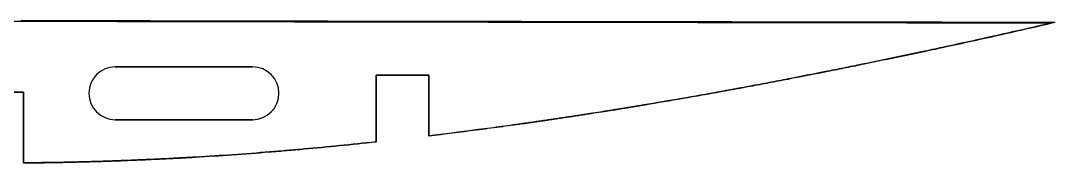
# Model space of a CAD drawing. Header units: millimetres. Extents: x 0 to 154, y -7 to 14.
# Drawn here: x 55.9 to 153.9, y 0 to 13.5 of the extents above; entities that cross this region are included whole.
import ezdxf

# ---------------------------------------------------------------- set-up
doc = ezdxf.new("R2010")
doc.units = ezdxf.units.MM
doc.layers.add('CUT', color=1, linetype='Continuous')
doc.layers.add('SANDING_GUIDE_NONCUT', color=5, linetype='Continuous')

msp = doc.modelspace()

# ---------------------------------------------------------------- linework, layer by layer
at = {"layer": 'CUT'}
for p, q in [((64.875, 9.157, 0), (77.875, 9.157, 0)), ((89.576, 2.035, 0), (89.581, 8.381, 0)), ((89.581, 8.381, 0), (94.581, 8.376, 0)), ((94.581, 8.376, 0), (94.576, 2.604, 0)), ((51.18, 6.78, 0), (56.18, 6.776, 0)), ((56.18, 6.776, 0), (56.174, 0.031, 0)), ((77.875, 4.157, 0), (64.875, 4.157, 0))]:
    msp.add_line(p, q, dxfattribs=at)
for centre, start, end in [((64.875, 6.657, 0), 90, 270), ((77.875, 6.657, 0), -90, 90)]:
    msp.add_arc(centre, 2.5, start, end, dxfattribs=at)
msp.add_open_spline([(153.891, 13.357, 0), (121.233, 13.415, 0), (88.575, 13.453, 0), (55.917, 13.53, 0)], degree=3, dxfattribs=at)
for points, knots in [([(153.891, 13.357, 0), (151.45, 12.792, 0), (147.967, 12.004, 0), (144.546, 11.258, 0), (143.065, 10.938, 0), (142.422, 10.8, 0), (140.97, 10.491, 0), (140.159, 10.319, 0), (138.152, 9.899, 0), (136.375, 9.532, 0), (134.06, 9.063, 0), (131.775, 8.606, 0), (129.372, 8.135, 0), (127.278, 7.734, 0), (126.091, 7.51, 0), (125.21, 7.345, 0), (124.484, 7.21, 0), (123.982, 7.117, 0), (123.697, 7.065, 0), (122.99, 6.935, 0), (121.213, 6.612, 0), (118.186, 6.076, 0), (115.758, 5.664, 0), (114.55, 5.464, 0), (114.504, 5.457, 0), (114.468, 5.451, 0), (114.431, 5.444, 0), (114.331, 5.428, 0), (114.167, 5.401, 0), (113.986, 5.371, 0), (113.86, 5.35, 0), (113.788, 5.338, 0), (113.68, 5.321, 0), (113.519, 5.294, 0), (113.233, 5.248, 0), (112.88, 5.19, 0), (112.457, 5.122, 0), (112.026, 5.053, 0), (111.592, 4.984, 0), (111.299, 4.937, 0), (110.836, 4.864, 0), (110.356, 4.788, 0), (109.711, 4.688, 0), (109.305, 4.625, 0), (108.98, 4.575, 0), (108.736, 4.537, 0), (108.491, 4.5, 0), (108.165, 4.45, 0), (107.838, 4.401, 0), (107.511, 4.351, 0), (107.266, 4.315, 0), (107.022, 4.278, 0), (106.695, 4.229, 0), (106.37, 4.181, 0), (106.045, 4.133, 0), (105.802, 4.098, 0), (105.6, 4.068, 0), (105.439, 4.045, 0), (105.278, 4.021, 0), (105.077, 3.992, 0), (104.757, 3.946, 0), (104.498, 3.909, 0), (104.299, 3.88, 0), (104.22, 3.869, 0), (104.082, 3.849, 0), (103.924, 3.827, 0), (103.786, 3.808, 0), (103.708, 3.796, 0), (103.649, 3.788, 0), (103.59, 3.78, 0), (103.532, 3.772, 0), (103.488, 3.765, 0), (103.459, 3.761, 0), (103.444, 3.759, 0), (103.432, 3.758, 0), (103.422, 3.756, 0), (103.417, 3.755, 0), (103.415, 3.755, 0), (102.694, 3.654, 0), (101.29, 3.46, 0), (98.3, 3.062, 0), (96.032, 2.778, 0), (94.576, 2.604, 0)], [0, 0, 0, 0, 0.12978, 0.173041, 0.173041, 0.205864, 0.205864, 0.246707, 0.246707, 0.306241, 0.336008, 0.365775, 0.425309, 0.455076, 0.469959, 0.484842, 0.499726, 0.507168, 0.510888, 0.514609, 0.544376, 0.60391, 0.663444, 0.664374, 0.665304, 0.665769, 0.666234, 0.667165, 0.670885, 0.674606, 0.676467, 0.677397, 0.678327, 0.682048, 0.685769, 0.693211, 0.700652, 0.708094, 0.715536, 0.722977, 0.722977, 0.739023, 0.747046, 0.755069, 0.75908, 0.763092, 0.767103, 0.771114, 0.779137, 0.783149, 0.78716, 0.791171, 0.795183, 0.803206, 0.807217, 0.811229, 0.81524, 0.817246, 0.819251, 0.823263, 0.827274, 0.835297, 0.8363, 0.837303, 0.839308, 0.84332, 0.845326, 0.846328, 0.847331, 0.848334, 0.849337, 0.85034, 0.850591, 0.850841, 0.851092, 0.851217, 0.851343, 0.851343, 0.851343, 0.888507, 0.925671, 1, 1, 1, 1]), ([(89.576, 2.035, 0), (88.406, 1.908, 0), (86.092, 1.668, 0), (83.279, 1.402, 0), (81.141, 1.214, 0), (78.892, 1.027, 0), (75.932, 0.803, 0), (73.602, 0.653, 0), (72.465, 0.586, 0), (72.433, 0.584, 0), (72.369, 0.58, 0), (72.258, 0.573, 0), (72.036, 0.56, 0), (71.722, 0.542, 0), (71.349, 0.522, 0), (70.98, 0.501, 0), (70.605, 0.481, 0), (70.1, 0.455, 0), (69.203, 0.409, 0), (68.155, 0.36, 0), (67.094, 0.314, 0), (66.295, 0.281, 0), (65.694, 0.258, 0), (65.294, 0.243, 0), (65.127, 0.237, 0), (64.994, 0.233, 0), (64.894, 0.229, 0), (64.811, 0.226, 0), (64.753, 0.224, 0), (64.724, 0.223, 0), (64.707, 0.223, 0), (64.699, 0.222, 0), (64.695, 0.222, 0), (64.099, 0.201, 0), (62.302, 0.144, 0), (60.065, 0.091, 0), (57.81, 0.052, 0), (56.7, 0.037, 0), (56.174, 0.031, 0)], [0, 0, 0, 0, 0.102253, 0.204505, 0.255632, 0.306758, 0.409011, 0.511263, 0.511263, 0.512719, 0.514175, 0.517087, 0.522911, 0.534558, 0.546206, 0.557853, 0.569501, 0.581148, 0.604443, 0.651033, 0.674328, 0.697623, 0.720918, 0.726742, 0.732566, 0.735477, 0.738389, 0.741301, 0.742757, 0.743485, 0.743849, 0.744213, 0.744213, 0.744213, 0.796404, 0.900787, 0.952978, 1, 1, 1, 1])]:
    msp.add_open_spline(points, degree=3, knots=knots, dxfattribs=at)
at = {"layer": 'SANDING_GUIDE_NONCUT'}
for p, q in [((77.875, 9.157, 0), (64.875, 9.157, 0)), ((89.581, 8.381, 0), (89.576, 2.061, 0)), ((94.581, 8.376, 0), (89.581, 8.381, 0)), ((94.576, 2.63, 0), (94.581, 8.376, 0)), ((56.18, 6.776, 0), (51.18, 6.78, 0)), ((56.174, 0.069, 0), (56.18, 6.776, 0)), ((64.875, 4.157, 0), (77.875, 4.157, 0))]:
    msp.add_line(p, q, dxfattribs=at)
for centre, start, end in [((64.875, 6.657, 0), 90, 270), ((77.875, 6.657, 0), 270, 450)]:
    msp.add_arc(centre, 2.5, start, end, dxfattribs=at)
for points, knots in [([(0.451, 10.809, 0), (0.516, 10.83, 0), (0.589, 10.852, 0), (0.794, 10.911, 0), (0.936, 10.95, 0), (2.247, 11.284, 0), (4.319, 11.721, 0), (5.665, 11.933, 0), (6.025, 11.987, 0), (6.571, 12.063, 0), (7.123, 12.132, 0), (7.68, 12.198, 0), (8.243, 12.259, 0), (8.812, 12.316, 0), (9.29, 12.361, 0), (9.676, 12.397, 0), (9.87, 12.414, 0), (10.533, 12.472, 0), (11.603, 12.566, 0), (13.083, 12.684, 0), (14.031, 12.754, 0), (14.663, 12.798, 0), (15.638, 12.864, 0), (16.465, 12.916, 0), (17.088, 12.953, 0), (17.17, 12.958, 0), (17.187, 12.959, 0), (17.213, 12.96, 0), (17.268, 12.963, 0), (17.458, 12.974, 0), (17.668, 12.986, 0), (17.881, 12.998, 0), (18.023, 13.006, 0), (18.203, 13.016, 0), (18.42, 13.027, 0), (18.86, 13.051, 0), (19.535, 13.085, 0), (20.467, 13.129, 0), (21.427, 13.172, 0), (22.739, 13.225, 0), (23.755, 13.262, 0), (25.014, 13.303, 0), (25.739, 13.325, 0), (26.607, 13.349, 0), (27.185, 13.364, 0), (27.617, 13.375, 0), (28.078, 13.386, 0), (28.428, 13.394, 0), (28.893, 13.404, 0), (29.273, 13.412, 0), (29.658, 13.419, 0), (30.339, 13.432, 0), (31.116, 13.445, 0), (31.847, 13.456, 0), (32.188, 13.461, 0), (33.056, 13.473, 0), (34.467, 13.49, 0), (36.178, 13.505, 0), (37.502, 13.514, 0), (38.472, 13.518, 0), (39.414, 13.521, 0), (40.631, 13.524, 0), (41.615, 13.524, 0), (42.641, 13.524, 0), (43.739, 13.522, 0), (45.373, 13.519, 0), (46.681, 13.516, 0), (47.815, 13.513, 0), (48.295, 13.511, 0), (48.801, 13.51, 0), (48.861, 13.51, 0), (48.965, 13.509, 0), (49.176, 13.509, 0), (49.478, 13.508, 0), (49.783, 13.507, 0), (50.03, 13.506, 0), (50.184, 13.506, 0), (50.308, 13.505, 0), (50.401, 13.505, 0), (50.495, 13.505, 0), (50.588, 13.505, 0), (50.682, 13.504, 0), (50.807, 13.504, 0), (51.027, 13.503, 0), (51.249, 13.503, 0), (51.439, 13.502, 0), (51.534, 13.502, 0), (51.63, 13.502, 0), (51.725, 13.501, 0), (51.821, 13.501, 0), (51.917, 13.501, 0), (52.013, 13.5, 0), (52.109, 13.5, 0), (52.189, 13.5, 0), (52.241, 13.5, 0), (52.265, 13.5, 0), (52.281, 13.5, 0), (52.309, 13.5, 0), (52.349, 13.5, 0), (52.414, 13.499, 0), (52.494, 13.499, 0), (52.566, 13.499, 0), (52.615, 13.499, 0), (52.635, 13.499, 0), (52.651, 13.499, 0), (52.667, 13.499, 0), (52.687, 13.499, 0), (52.707, 13.499, 0), (52.723, 13.498, 0), (52.74, 13.498, 0), (52.76, 13.498, 0), (52.78, 13.498, 0), (52.794, 13.498, 0), (52.802, 13.498, 0), (52.814, 13.498, 0), (52.84, 13.498, 0), (52.897, 13.498, 0), (52.947, 13.498, 0), (52.984, 13.498, 0), (52.992, 13.498, 0), (53.006, 13.498, 0), (53.026, 13.498, 0), (53.05, 13.498, 0), (53.083, 13.498, 0), (53.111, 13.497, 0), (53.135, 13.497, 0), (53.151, 13.497, 0), (53.172, 13.497, 0), (53.196, 13.497, 0), (53.228, 13.497, 0), (53.252, 13.497, 0), (53.74, 13.496, 0), (54.292, 13.494, 0), (54.879, 13.493, 0), (55.015, 13.493, 0), (55.084, 13.492, 0), (55.118, 13.492, 0), (55.137, 13.492, 0), (55.147, 13.492, 0), (55.415, 13.492, 0), (55.652, 13.491, 0), (55.917, 13.49, 0)], [0, 0, 0, 0, 0.0051929, 0.0051929, 0.0136086, 0.0136086, 0.0748198, 0.0748198, 0.0842105, 0.0936012, 0.102992, 0.1123827, 0.1217734, 0.1311641, 0.1405548, 0.1452502, 0.1499455, 0.1499455, 0.1773116, 0.1909947, 0.2046777, 0.2183608, 0.2320438, 0.2594099, 0.2628307, 0.2632582, 0.263472, 0.2636858, 0.264541, 0.2662514, 0.2730929, 0.2748033, 0.2765137, 0.2799345, 0.2833552, 0.286776, 0.300459, 0.3141421, 0.3278251, 0.3415082, 0.3688743, 0.3688743, 0.3919373, 0.3977031, 0.4034689, 0.4150004, 0.4150004, 0.4221096, 0.4292188, 0.4327734, 0.4363279, 0.4434371, 0.4576555, 0.4647646, 0.4718738, 0.4718738, 0.5026399, 0.5334061, 0.5487892, 0.5641722, 0.5795553, 0.5949384, 0.6257045, 0.6333961, 0.6564707, 0.6872368, 0.718003, 0.718003, 0.7384955, 0.7391359, 0.7397763, 0.7410571, 0.7436187, 0.7487418, 0.753865, 0.7564265, 0.7589881, 0.7602689, 0.7615497, 0.7628305, 0.7641112, 0.765392, 0.7666728, 0.7692344, 0.7743575, 0.7756383, 0.7769191, 0.7781999, 0.7794807, 0.7807614, 0.7820422, 0.783323, 0.7846038, 0.7858846, 0.786525, 0.7866851, 0.7868452, 0.7871654, 0.7878058, 0.7884462, 0.7897269, 0.7910077, 0.7913279, 0.7916481, 0.7918082, 0.7919683, 0.7922885, 0.7926087, 0.7927688, 0.7929289, 0.7932491, 0.7935693, 0.7937294, 0.7938094, 0.7938895, 0.7942097, 0.7948501, 0.7961309, 0.7962109, 0.796291, 0.7964511, 0.7967713, 0.7970915, 0.7974116, 0.798052, 0.7982121, 0.7983722, 0.7986924, 0.7990126, 0.7993328, 0.7999732, 0.7999732, 0.818592, 0.8216951, 0.8232467, 0.8240225, 0.8244104, 0.8246043, 0.8247983, 0.8247983, 0.8351665, 0.8351665, 0.8351665, 0.8351665]), ([(153.577, 13.318, 0), (151.147, 12.756, 0), (147.682, 11.973, 0), (144.277, 11.231, 0), (142.803, 10.913, 0), (142.164, 10.776, 0), (140.72, 10.468, 0), (139.913, 10.298, 0), (137.916, 9.88, 0), (136.148, 9.515, 0), (133.844, 9.048, 0), (131.57, 8.594, 0), (129.179, 8.126, 0), (127.096, 7.727, 0), (125.915, 7.504, 0), (125.038, 7.34, 0), (124.315, 7.206, 0), (123.816, 7.114, 0), (123.532, 7.062, 0), (122.829, 6.933, 0), (121.061, 6.612, 0), (118.049, 6.079, 0), (115.633, 5.67, 0), (114.431, 5.471, 0), (114.386, 5.463, 0), (114.349, 5.457, 0), (114.313, 5.451, 0), (114.213, 5.435, 0), (114.05, 5.408, 0), (113.87, 5.378, 0), (113.745, 5.358, 0), (113.673, 5.346, 0), (113.565, 5.328, 0), (113.405, 5.302, 0), (113.12, 5.256, 0), (112.769, 5.199, 0), (112.348, 5.131, 0), (111.92, 5.062, 0), (111.488, 4.993, 0), (111.196, 4.947, 0), (110.735, 4.874, 0), (110.258, 4.799, 0), (109.616, 4.699, 0), (109.212, 4.636, 0), (108.889, 4.587, 0), (108.646, 4.549, 0), (108.402, 4.512, 0), (108.078, 4.463, 0), (107.753, 4.414, 0), (107.427, 4.365, 0), (107.184, 4.328, 0), (106.94, 4.292, 0), (106.616, 4.244, 0), (106.292, 4.196, 0), (105.969, 4.148, 0), (105.727, 4.113, 0), (105.526, 4.083, 0), (105.366, 4.06, 0), (105.205, 4.037, 0), (105.005, 4.008, 0), (104.687, 3.962, 0), (104.429, 3.925, 0), (104.231, 3.897, 0), (104.153, 3.885, 0), (104.015, 3.866, 0), (103.858, 3.843, 0), (103.721, 3.824, 0), (103.643, 3.813, 0), (103.584, 3.805, 0), (103.526, 3.797, 0), (103.468, 3.788, 0), (103.424, 3.782, 0), (103.395, 3.778, 0), (103.38, 3.776, 0), (103.368, 3.774, 0), (103.359, 3.773, 0), (103.354, 3.772, 0), (103.351, 3.772, 0), (102.634, 3.671, 0), (101.237, 3.479, 0), (98.269, 3.084, 0), (96.018, 2.803, 0), (94.576, 2.63, 0)], [0, 0, 0, 0, 0.880144, 1.173526, 1.173526, 1.396128, 1.396128, 1.673119, 1.673119, 2.076865, 2.278738, 2.480611, 2.884357, 3.086229, 3.187166, 3.288102, 3.389039, 3.439507, 3.464741, 3.489975, 3.691848, 4.095594, 4.49934, 4.505648, 4.511957, 4.515111, 4.518266, 4.524574, 4.549808, 4.575042, 4.587659, 4.593968, 4.600276, 4.625511, 4.650745, 4.701213, 4.751681, 4.802149, 4.852618, 4.903086, 4.903086, 5.011904, 5.066313, 5.120723, 5.147927, 5.175132, 5.202336, 5.229541, 5.28395, 5.311155, 5.338359, 5.365564, 5.392769, 5.447178, 5.474382, 5.501587, 5.528792, 5.542394, 5.555996, 5.583201, 5.610405, 5.664815, 5.671616, 5.678417, 5.692019, 5.719224, 5.732826, 5.739627, 5.746428, 5.75323, 5.760031, 5.766832, 5.768532, 5.770233, 5.771933, 5.772783, 5.773633, 5.773633, 5.773633, 6.025674, 6.277715, 6.779547, 6.779547, 6.779547, 6.779547]), ([(89.576, 2.061, 0), (88.414, 1.936, 0), (86.113, 1.697, 0), (83.316, 1.433, 0), (81.189, 1.247, 0), (78.951, 1.06, 0), (76.006, 0.838, 0), (73.687, 0.688, 0), (72.556, 0.622, 0), (72.525, 0.62, 0), (72.461, 0.616, 0), (72.35, 0.61, 0), (72.13, 0.597, 0), (71.817, 0.579, 0), (71.446, 0.558, 0), (71.078, 0.538, 0), (70.705, 0.518, 0), (70.203, 0.492, 0), (69.31, 0.446, 0), (68.267, 0.397, 0), (67.212, 0.352, 0), (66.417, 0.319, 0), (65.819, 0.296, 0), (65.421, 0.282, 0), (65.255, 0.276, 0), (65.123, 0.271, 0), (65.023, 0.267, 0), (64.941, 0.265, 0), (64.883, 0.263, 0), (64.854, 0.262, 0), (64.837, 0.261, 0), (64.829, 0.261, 0), (64.825, 0.261, 0), (64.232, 0.24, 0), (62.444, 0.183, 0), (60.218, 0.13, 0), (57.917, 0.09, 0), (56.755, 0.075, 0), (56.174, 0.069, 0)], [0, 0, 0, 0, 0.101576, 0.20332, 0.254192, 0.305064, 0.406808, 0.508552, 0.508552, 0.51, 0.511449, 0.514346, 0.520141, 0.531731, 0.54332, 0.55491, 0.566499, 0.578089, 0.601268, 0.647626, 0.670805, 0.693984, 0.717163, 0.722958, 0.728753, 0.73165, 0.734548, 0.737445, 0.738894, 0.739618, 0.73998, 0.740342, 0.740342, 0.740342, 0.792274, 0.896137, 0.948068, 1, 1, 1, 1])]:
    msp.add_open_spline(points, degree=3, knots=knots, dxfattribs=at)
msp.add_open_spline([(55.917, 13.49, 0), (88.47, 13.413, 0), (121.023, 13.376, 0), (153.577, 13.318, 0)], degree=3, dxfattribs=at)

doc.saveas('drawing.dxf')
